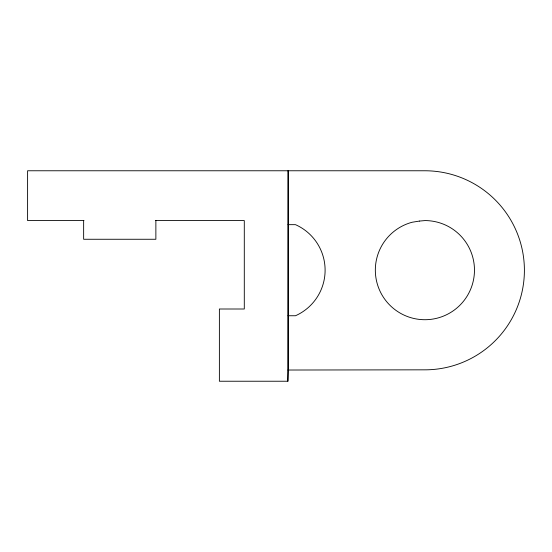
<?xml version="1.0" encoding="UTF-8"?>
<svg xmlns="http://www.w3.org/2000/svg" width="552" height="552" viewBox="0 0 552 552"><rect width="100%" height="100%" fill="white"/><g stroke="black" fill="none" stroke-linecap="round" stroke-linejoin="round"><path stroke-width="0.83" d="M155.533 220.579L244.294 220.579L244.294 309.003L219.385 309.003L219.385 381.232L287.875 381.232L288.013 170.768M287.875 381.232L288.282 370.026L288.282 170.768M288.013 370.026L424.729 369.833A99.532 99.532 0 0 0 524.4 270.439A99.532 99.532 0 0 0 424.999 170.768L27.6 170.768L27.6 220.579L83.98 220.579M288.013 224.664L295.486 224.664A49.818 49.818 0 0 1 295.486 315.744L288.013 315.744M155.871 220.579L155.871 239.264L83.642 239.264L83.642 220.579M419.382 221.076L412.171 222.242A49.563 49.563 0 0 0 386.869 301.93A49.563 49.563 0 0 0 469.78 291.187A49.563 49.563 0 0 0 424.999 220.579L419.382 221.076"/></g></svg>
